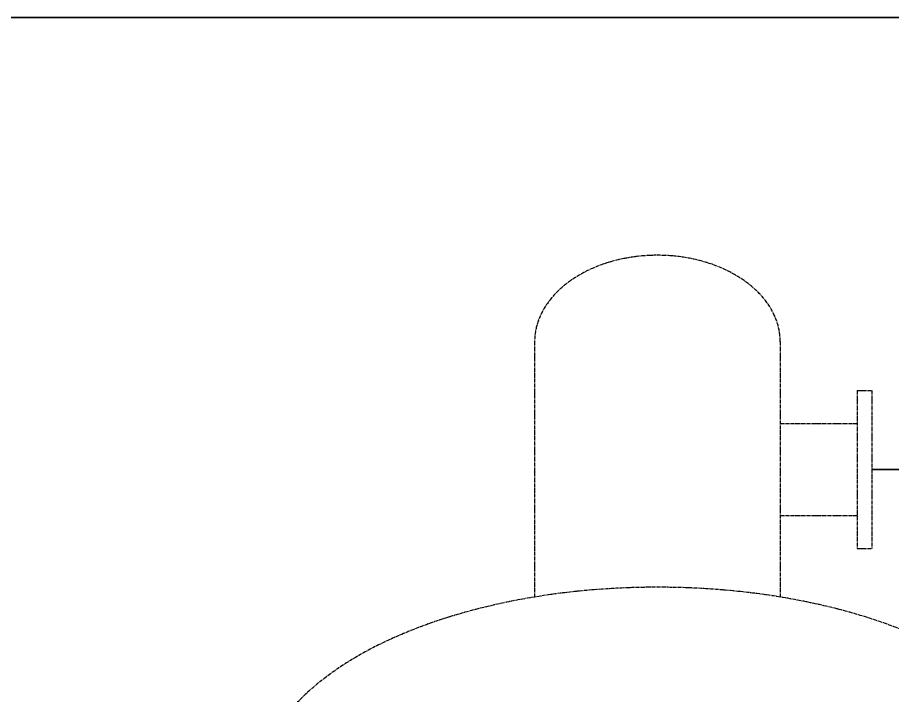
# Model space of a CAD drawing. Extents: x 1175813 to 1223918, y -298815 to -264839.
# Drawn here: x 1201138 to 1203432, y -274639 to -272861 of the extents above; entities that cross this region are included whole.
import ezdxf

# ---------------------------------------------------------------- set-up
doc = ezdxf.new("R2010")
doc.units = 0
doc.linetypes.add('GEN7', pattern=[13.75, 9.75, -1.5, 1, -1.5])
doc.layers.add('7', color=4, linetype='GEN7')
doc.layers.add('中粗线', color=4, linetype='Continuous', lineweight=35)

msp = doc.modelspace()

# ---------------------------------------------------------------- linework, layer by layer
at = {"layer": '7'}
for p, q in [((1202493.8, -273711.5), (1202493.8, -274380.9)), ((1203137.8, -273711.5), (1203137.8, -274380.9)), ((1203339.1, -273838.9), (1203377.7, -273838.9)), ((1203339.1, -273838.9), (1203339.1, -274253.5)), ((1203377.7, -273838.9), (1203377.7, -274253.5)), ((1203137.8, -273925.5), (1203339.1, -273925.5)), ((1203137.8, -274167), (1203339.1, -274167)), ((1203339.1, -274253.5), (1203377.7, -274253.5))]:
    msp.add_line(p, q, dxfattribs=at)
for centre, major_axis, ratio in [((1202815.8, -273711.5), (-322, 0), 0.705269), ((1202815.8, -274887.3), (-1046.5, 0), 0.508496)]:
    msp.add_ellipse(centre, major_axis=major_axis, ratio=ratio, start_param=3.141593, end_param=6.283185, dxfattribs=at)
at = {"layer": '中粗线', "color": 1, "ltscale": 40}
for p, q in [((1191233.2, -272860.6), (1207969.7, -272860.6)), ((1203377.7, -274046.2), (1212171.3, -274046.2))]:
    msp.add_line(p, q, dxfattribs=at)

doc.saveas('drawing.dxf')
